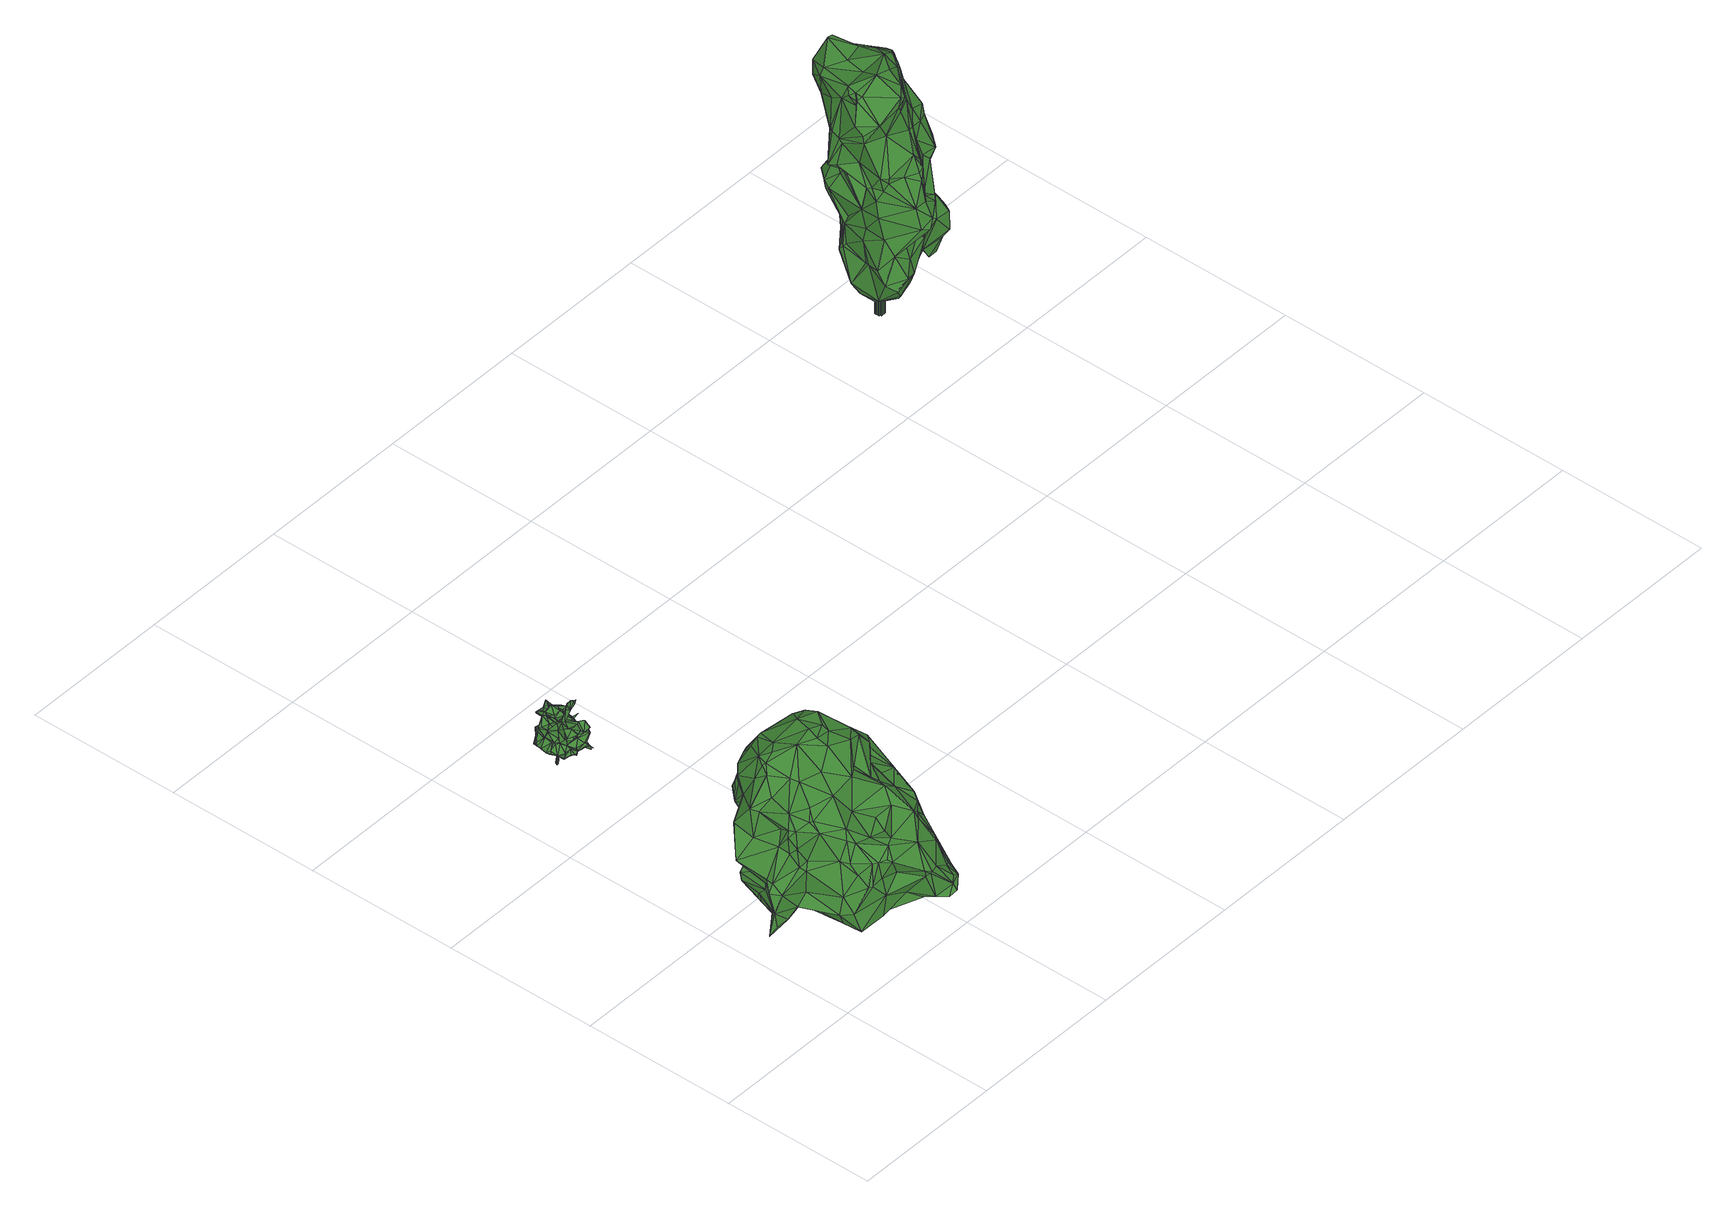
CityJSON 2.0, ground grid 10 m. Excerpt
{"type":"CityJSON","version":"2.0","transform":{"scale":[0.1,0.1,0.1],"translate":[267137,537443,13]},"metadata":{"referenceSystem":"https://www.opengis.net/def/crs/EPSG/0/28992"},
"CityObjects":{
"tree1":{"type":"SolitaryVegetationObject","attributes":{"gtid":387,"crown_width_m":11.43,"crown_median_z":18.08,"crown_r50_m":0.298,"crown_porosity":0.893,"trunk_H_m":4.49,"trunk_DBH_m":0.417,"trunk_radius_m":0.209,"trunk_base_height_m":13.59,"original_gtid":"388"},"geometry":[{"type":"Solid","lod":"3","boundaries":[[[[0,1,2]],[[3,4,5]],[[6,7,8]],[[9,10,11]],[[12,13,14]],[[15,16,17]],[[18,19,20]],[[21,22,23]],[[24,25,26]],[[27,28,29]],[[30,31,32]],[[33,34,35]],[[36,37,18]],[[38,39,40]],[[38,41,39]],[[42,43,44]],[[45,46,47]],[[48,46,45]],[[13,49,42]],[[50,46,51]],[[52,53,54]],[[5,55,56]],[[57,58,59]],[[60,61,4]],[[32,31,62]],[[63,35,64]],[[65,66,67]],[[68,69,70]],[[71,30,32]],[[72,73,74]],[[72,74,40]],[[75,76,43]],[[13,42,77]],[[37,66,65]],[[78,71,32]],[[31,79,80]],[[81,82,83]],[[84,85,86]],[[35,63,87]],[[88,54,89]],[[90,91,34]],[[91,92,34]],[[93,94,95]],[[91,96,92]],[[28,96,91]],[[97,98,99]],[[38,40,74]],[[100,77,3]],[[101,102,103]],[[98,57,104]],[[98,104,99]],[[19,105,106]],[[107,108,2]],[[109,110,101]],[[44,43,76]],[[111,112,51]],[[79,113,114]],[[115,112,111]],[[40,39,62]],[[107,1,116]],[[117,118,119]],[[8,120,6]],[[121,73,122]],[[123,124,125]],[[11,10,27]],[[46,111,51]],[[60,4,42]],[[126,127,128]],[[129,130,2]],[[36,7,67]],[[131,75,49]],[[21,132,22]],[[133,83,134]],[[26,16,24]],[[99,135,136]],[[137,89,138]],[[139,140,141]],[[142,143,33]],[[29,143,142]],[[88,52,54]],[[20,19,144]],[[145,146,16]],[[147,148,94]],[[149,150,151]],[[152,151,150]],[[35,34,92]],[[64,35,92]],[[64,92,153]],[[154,23,68]],[[155,154,68]],[[63,64,117]],[[52,88,156]],[[87,63,109]],[[157,120,158]],[[71,78,95]],[[159,101,103]],[[43,42,49]],[[87,109,159]],[[105,160,161]],[[159,109,101]],[[83,146,145]],[[103,151,17]],[[1,0,162]],[[163,19,106]],[[119,118,164]],[[165,166,55]],[[167,157,158]],[[44,76,168]],[[74,107,38]],[[106,105,163]],[[23,169,21]],[[159,170,87]],[[139,171,172]],[[133,173,83]],[[174,151,102]],[[175,176,177]],[[178,176,175]],[[98,97,168]],[[86,179,180]],[[29,181,11]],[[182,183,184]],[[38,107,116]],[[107,74,185]],[[115,61,112]],[[112,44,127]],[[186,21,169]],[[82,187,83]],[[159,187,82]],[[159,103,187]],[[16,188,145]],[[189,190,100]],[[190,189,88]],[[191,170,81]],[[118,71,95]],[[192,193,184]],[[23,154,169]],[[134,83,194]],[[134,194,157]],[[174,195,148]],[[124,182,176]],[[169,154,186]],[[186,154,155]],[[164,95,94]],[[116,196,38]],[[197,148,147]],[[125,198,199]],[[59,30,200]],[[201,7,36]],[[45,202,203]],[[204,25,152]],[[205,178,53]],[[206,15,17]],[[187,16,146]],[[187,146,83]],[[15,24,16]],[[206,24,15]],[[16,207,188]],[[206,17,151]],[[16,187,17]],[[187,103,17]],[[207,6,208]],[[0,209,162]],[[210,177,179]],[[152,25,24]],[[188,207,208]],[[204,69,67]],[[33,191,173]],[[81,173,191]],[[204,70,69]],[[89,211,212]],[[124,178,205]],[[26,207,16]],[[213,150,149]],[[143,28,91]],[[46,214,111]],[[188,208,145]],[[52,205,53]],[[58,79,31]],[[95,215,93]],[[216,209,0]],[[217,110,63]],[[44,168,97]],[[196,218,93]],[[196,93,219]],[[220,27,10]],[[145,194,83]],[[208,194,145]],[[221,165,203]],[[29,28,143]],[[203,165,214]],[[190,14,100]],[[3,189,100]],[[123,125,199]],[[164,222,119]],[[94,222,164]],[[221,223,11]],[[213,209,70]],[[166,165,221]],[[79,114,224]],[[224,72,79]],[[62,31,80]],[[126,47,50]],[[46,50,47]],[[190,88,89]],[[89,137,190]],[[225,158,120]],[[182,193,177]],[[184,193,182]],[[2,108,172]],[[78,215,95]],[[221,11,226]],[[227,226,228]],[[44,112,60]],[[44,60,42]],[[108,131,229]],[[121,131,108]],[[230,56,166]],[[231,96,27]],[[148,195,232]],[[137,14,190]],[[168,57,98]],[[184,183,142]],[[215,233,219]],[[39,32,62]],[[152,206,151]],[[121,185,73]],[[73,185,74]],[[83,173,81]],[[6,204,7]],[[166,221,198]],[[166,198,230]],[[221,202,223]],[[230,198,234]],[[235,14,137]],[[218,196,116]],[[131,122,75]],[[12,140,229]],[[220,236,99]],[[172,229,139]],[[140,139,229]],[[43,49,75]],[[48,214,46]],[[19,212,144]],[[161,237,163]],[[105,161,163]],[[179,238,210]],[[86,238,179]],[[211,54,239]],[[211,239,144]],[[237,161,140]],[[141,140,161]],[[13,12,49]],[[48,203,214]],[[210,238,239]],[[71,118,240]],[[70,216,68]],[[93,218,94]],[[149,148,197]],[[189,156,88]],[[2,241,216]],[[0,2,216]],[[218,116,147]],[[147,94,218]],[[119,222,217]],[[65,68,23]],[[111,214,115]],[[12,131,49]],[[100,13,77]],[[203,202,221]],[[78,32,39]],[[51,127,50]],[[112,127,51]],[[201,8,7]],[[149,197,209]],[[149,209,213]],[[143,91,90]],[[84,86,180]],[[84,8,201]],[[167,180,179]],[[167,179,177]],[[210,175,177]],[[26,25,204]],[[166,56,55]],[[12,229,131]],[[118,95,164]],[[196,219,233]],[[196,233,38]],[[41,233,39]],[[38,233,41]],[[59,58,31]],[[11,27,29]],[[113,57,114]],[[72,224,73]],[[73,224,122]],[[108,185,121]],[[107,185,108]],[[113,58,57]],[[117,119,217]],[[242,200,153]],[[114,57,76]],[[76,57,168]],[[138,89,212]],[[138,212,163]],[[163,212,19]],[[144,212,211]],[[240,118,117]],[[114,76,243]],[[114,243,224]],[[174,110,232]],[[143,34,33]],[[143,90,34]],[[124,176,178]],[[82,81,170]],[[117,217,63]],[[155,172,171]],[[155,171,186]],[[142,183,29]],[[181,29,183]],[[183,244,181]],[[134,157,192]],[[134,192,184]],[[133,184,142]],[[153,200,30]],[[128,97,99]],[[221,226,123]],[[133,134,184]],[[235,12,14]],[[175,239,54]],[[210,239,175]],[[45,47,202]],[[175,53,178]],[[175,54,53]],[[234,156,189]],[[71,240,245]],[[121,122,131]],[[104,135,99]],[[57,135,104]],[[241,130,68]],[[216,241,68]],[[161,132,141]],[[216,70,209]],[[151,148,149]],[[174,148,151]],[[59,31,30]],[[82,170,159]],[[103,102,151]],[[191,87,170]],[[207,26,204]],[[207,204,6]],[[122,224,243]],[[183,227,244]],[[67,7,204]],[[116,162,147]],[[1,162,116]],[[62,80,40]],[[108,229,172]],[[100,14,13]],[[230,234,189]],[[189,56,230]],[[3,56,189]],[[4,3,77]],[[77,42,4]],[[201,246,84]],[[85,84,246]],[[97,127,44]],[[183,182,227]],[[213,70,150]],[[109,63,110]],[[75,122,243]],[[120,157,247]],[[152,24,206]],[[18,160,19]],[[71,245,30]],[[79,58,113]],[[50,127,126]],[[215,39,233]],[[133,142,173]],[[33,173,142]],[[222,110,217]],[[225,8,84]],[[180,158,84]],[[128,127,97]],[[228,226,181]],[[228,181,244]],[[92,248,153]],[[153,248,242]],[[248,249,242]],[[132,186,141]],[[94,232,222]],[[144,85,20]],[[220,250,27]],[[240,117,245]],[[64,245,117]],[[234,198,125]],[[22,18,37]],[[65,69,68]],[[177,176,182]],[[2,130,241]],[[244,227,228]],[[107,2,1]],[[75,243,76]],[[155,68,130]],[[129,155,130]],[[37,65,23]],[[23,22,37]],[[141,186,171]],[[141,171,139]],[[52,156,205]],[[234,125,156]],[[125,205,156]],[[35,191,33]],[[35,87,191]],[[237,137,138]],[[237,138,163]],[[94,148,232]],[[140,12,235]],[[140,235,237]],[[5,56,3]],[[232,195,174]],[[89,54,211]],[[5,61,115]],[[248,92,96]],[[27,96,28]],[[64,153,245]],[[30,245,153]],[[248,96,249]],[[242,96,231]],[[249,96,242]],[[167,251,157]],[[201,36,246]],[[172,129,2]],[[177,251,167]],[[172,155,129]],[[70,152,150]],[[70,204,152]],[[227,123,226]],[[11,223,9]],[[126,9,223]],[[36,66,37]],[[79,72,80]],[[67,66,36]],[[40,80,72]],[[5,4,61]],[[36,18,246]],[[125,124,205]],[[128,236,126]],[[85,246,20]],[[11,181,226]],[[165,55,214]],[[55,5,214]],[[115,214,5]],[[235,137,237]],[[239,238,144]],[[85,144,238]],[[85,238,86]],[[225,120,8]],[[21,186,132]],[[232,110,222]],[[67,69,65]],[[102,101,110]],[[102,110,174]],[[93,215,219]],[[128,99,236]],[[227,124,123]],[[9,126,236]],[[220,10,236]],[[9,236,10]],[[182,124,227]],[[251,192,157]],[[19,160,105]],[[20,246,18]],[[57,59,135]],[[99,136,220]],[[220,136,242]],[[59,136,135]],[[200,136,59]],[[242,136,200]],[[194,208,247]],[[194,247,157]],[[242,250,220]],[[231,27,250]],[[231,250,242]],[[120,247,6]],[[6,247,208]],[[123,199,198]],[[123,198,221]],[[147,162,209]],[[147,209,197]],[[78,39,215]],[[47,126,202]],[[84,158,225]],[[45,203,48]],[[167,158,180]],[[223,202,126]],[[112,61,60]],[[251,193,192]],[[251,177,193]],[[22,132,160]],[[22,160,18]],[[161,160,132]],[[252,253,254]],[[252,254,255]],[[254,253,256]],[[254,256,255]],[[255,256,257]],[[255,257,258]],[[256,253,259]],[[256,259,257]],[[257,259,260]],[[257,260,258]],[[259,253,261]],[[259,261,260]],[[260,261,262]],[[260,262,258]],[[261,253,263]],[[261,263,262]],[[262,263,264]],[[262,264,258]],[[263,253,265]],[[263,265,264]],[[265,253,266]],[[265,266,264]],[[264,266,267]],[[264,267,258]],[[266,253,268]],[[266,268,267]],[[268,253,269]],[[268,269,267]],[[267,269,270]],[[267,270,258]],[[269,253,271]],[[269,271,270]],[[271,253,272]],[[271,272,270]],[[270,272,273]],[[270,273,258]],[[272,253,274]],[[272,274,273]],[[273,274,275]],[[273,275,258]],[[274,253,276]],[[274,276,275]],[[275,276,277]],[[275,277,258]],[[276,253,278]],[[276,278,277]],[[277,278,279]],[[277,279,258]],[[278,253,280]],[[278,280,279]],[[279,280,281]],[[279,281,258]],[[280,253,282]],[[280,282,281]],[[282,253,283]],[[282,283,281]],[[281,283,284]],[[281,284,258]],[[284,283,285]],[[284,285,258]],[[283,253,252]],[[283,252,285]],[[285,252,255]],[[285,255,258]]]]}]},
"tree2":{"type":"SolitaryVegetationObject","attributes":{"gtid":597,"crown_width_m":3.21,"crown_median_z":15.98,"crown_r50_m":0.182,"crown_porosity":0.933,"trunk_H_m":2.33,"trunk_DBH_m":0.0651,"trunk_radius_m":0.0326,"trunk_base_height_m":13.65,"original_gtid":"599"},"geometry":[{"type":"MultiSurface","lod":"3","boundaries":[[[286,287,288]],[[289,290,291]],[[292,293,294]],[[295,296,297]],[[298,292,299]],[[300,301,302]],[[303,304,305]],[[306,307,308]],[[309,310,311]],[[312,289,291]],[[313,314,315]],[[315,316,313]],[[317,318,319]],[[320,321,322]],[[323,324,325]],[[326,327,328]],[[291,329,330]],[[320,331,321]],[[332,313,333]],[[334,335,302]],[[336,337,338]],[[339,340,341]],[[342,290,343]],[[344,345,327]],[[346,327,345]],[[347,348,349]],[[350,351,352]],[[353,354,355]],[[356,357,358]],[[359,334,360]],[[361,344,362]],[[303,363,304]],[[364,365,366]],[[353,314,367]],[[290,368,291]],[[329,291,368]],[[369,299,370]],[[371,328,327]],[[372,315,314]],[[361,373,374]],[[375,376,377]],[[378,379,380]],[[316,333,313]],[[378,380,381]],[[381,307,378]],[[382,383,357]],[[382,384,383]],[[385,386,356]],[[384,387,383]],[[340,387,384]],[[353,363,303]],[[388,362,389]],[[352,390,391]],[[361,392,393]],[[287,361,393]],[[394,395,396]],[[395,397,396]],[[339,387,340]],[[398,350,399]],[[400,286,401]],[[289,312,402]],[[349,403,404]],[[288,287,393]],[[292,298,309]],[[351,390,352]],[[356,386,357]],[[381,380,405]],[[381,405,406]],[[350,391,399]],[[352,391,350]],[[323,325,407]],[[408,409,410]],[[411,306,412]],[[327,374,371]],[[346,413,393]],[[290,414,415]],[[409,310,416]],[[409,311,310]],[[361,287,286]],[[298,417,309]],[[299,417,298]],[[338,418,336]],[[348,419,420]],[[348,420,318]],[[348,318,317]],[[394,421,337]],[[394,397,422]],[[423,397,394]],[[424,404,403]],[[424,403,351]],[[339,404,387]],[[425,426,295]],[[427,366,428]],[[289,342,290]],[[334,295,360]],[[429,430,424]],[[425,302,431]],[[391,390,432]],[[419,319,420]],[[353,367,354]],[[415,414,433]],[[327,376,434]],[[435,294,293]],[[307,436,378]],[[330,312,291]],[[437,373,438]],[[331,340,321]],[[439,440,441]],[[439,441,339]],[[442,346,392]],[[393,392,346]],[[443,444,373]],[[443,373,437]],[[309,445,310]],[[359,335,334]],[[421,418,338]],[[446,349,432]],[[447,448,431]],[[350,449,351]],[[393,413,288]],[[353,332,450]],[[451,332,353]],[[440,348,317]],[[440,317,347]],[[308,427,452]],[[321,312,330]],[[410,324,453]],[[383,387,404]],[[454,428,365]],[[366,365,428]],[[431,448,425]],[[386,433,357]],[[357,383,358]],[[389,362,344]],[[450,365,364]],[[375,455,456]],[[341,340,331]],[[353,450,363]],[[319,318,457]],[[457,420,319]],[[457,318,420]],[[437,316,443]],[[423,458,329]],[[431,302,459]],[[409,460,311]],[[309,311,460]],[[302,425,295]],[[334,302,295]],[[315,313,333]],[[410,323,324]],[[342,343,433]],[[456,434,375]],[[323,434,456]],[[366,427,461]],[[320,322,301]],[[431,459,458]],[[462,388,305]],[[422,425,463]],[[370,464,445]],[[369,370,445]],[[465,445,464]],[[379,426,425]],[[336,418,354]],[[321,340,312]],[[328,456,455]],[[354,409,466]],[[363,364,467]],[[305,304,463]],[[455,375,328]],[[385,421,386]],[[358,383,404]],[[430,404,424]],[[443,315,444]],[[375,434,376]],[[351,468,424]],[[462,469,466]],[[409,354,367]],[[425,422,380]],[[294,470,292]],[[321,459,322]],[[453,351,410]],[[401,362,465]],[[301,322,459]],[[444,374,373]],[[453,407,468]],[[361,374,392]],[[367,314,389]],[[458,321,330]],[[329,458,330]],[[295,436,296]],[[425,380,379]],[[296,411,471]],[[412,471,411]],[[292,460,432]],[[433,343,415]],[[296,471,297]],[[438,412,452]],[[349,441,347]],[[398,460,409]],[[320,341,331]],[[323,410,434]],[[294,370,470]],[[435,472,464]],[[286,361,401]],[[458,423,447]],[[458,447,431]],[[288,286,473]],[[459,302,301]],[[463,474,422]],[[300,464,301]],[[464,370,435]],[[364,366,467]],[[456,475,324]],[[471,412,438]],[[450,332,333]],[[286,388,361]],[[471,388,286]],[[458,459,321]],[[379,378,426]],[[305,463,462]],[[451,430,476]],[[468,407,325]],[[327,389,344]],[[410,389,371]],[[410,351,408]],[[368,423,329]],[[442,327,346]],[[357,433,382]],[[382,433,414]],[[421,353,418]],[[353,355,418]],[[371,389,327]],[[477,300,335]],[[477,335,465]],[[381,478,427]],[[395,478,406]],[[461,427,478]],[[461,478,395]],[[394,467,395]],[[406,397,395]],[[460,398,432]],[[422,405,380]],[[388,466,416]],[[450,364,363]],[[464,477,465]],[[453,323,407]],[[435,370,294]],[[319,347,317]],[[419,347,319]],[[384,402,340]],[[436,307,306]],[[436,306,411]],[[427,428,479]],[[376,326,377]],[[327,326,376]],[[394,337,423]],[[375,377,326]],[[375,326,328]],[[454,333,316]],[[339,341,439]],[[445,416,310]],[[436,411,296]],[[423,337,447]],[[292,470,299]],[[378,436,426]],[[295,426,436]],[[400,359,286]],[[353,303,314]],[[453,324,323]],[[467,366,461]],[[467,461,395]],[[410,367,389]],[[410,409,367]],[[358,430,385]],[[358,404,430]],[[381,427,480]],[[347,419,348]],[[336,354,469]],[[389,314,303]],[[414,290,343]],[[349,348,293]],[[432,349,293]],[[292,432,293]],[[320,472,341]],[[438,373,388]],[[481,429,476]],[[391,432,398]],[[363,467,394]],[[464,472,301]],[[299,470,370]],[[453,468,351]],[[394,421,451]],[[440,293,348]],[[386,482,433]],[[456,324,323]],[[479,428,454]],[[473,297,286]],[[286,297,471]],[[394,396,421]],[[406,405,397]],[[422,397,405]],[[368,397,423]],[[414,343,382]],[[386,421,482]],[[369,470,299]],[[417,299,470]],[[424,468,476]],[[424,476,429]],[[368,342,483]],[[482,483,342]],[[433,482,342]],[[342,368,290]],[[353,421,451]],[[361,388,373]],[[301,484,320]],[[472,320,484]],[[472,484,301]],[[438,388,471]],[[363,463,304]],[[358,385,356]],[[336,469,462]],[[361,288,344]],[[344,288,413]],[[290,415,343]],[[447,337,336]],[[362,388,416]],[[404,339,441]],[[347,441,440]],[[404,441,349]],[[359,360,473]],[[473,360,297]],[[295,297,360]],[[463,363,394]],[[382,402,384]],[[472,435,439]],[[293,440,439]],[[293,439,435]],[[463,394,474]],[[472,439,341]],[[332,476,485]],[[468,485,476]],[[468,325,485]],[[325,324,485]],[[340,402,312]],[[401,361,362]],[[445,470,369]],[[464,300,477]],[[309,470,445]],[[417,470,309]],[[427,308,480]],[[307,480,308]],[[359,473,286]],[[327,434,371]],[[410,371,434]],[[456,372,475]],[[328,372,456]],[[365,450,333]],[[476,332,451]],[[399,391,398]],[[305,388,303]],[[303,388,389]],[[316,315,443]],[[483,396,486]],[[397,486,396]],[[351,449,390]],[[402,382,342]],[[402,342,289]],[[382,343,342]],[[324,314,313]],[[447,336,448]],[[482,396,483]],[[421,396,482]],[[308,452,306]],[[354,418,355]],[[425,448,463]],[[381,480,307]],[[288,361,286]],[[406,478,381]],[[465,335,400]],[[337,421,338]],[[448,336,462]],[[448,462,463]],[[371,374,444]],[[422,474,394]],[[476,430,429]],[[444,372,371]],[[328,371,372]],[[309,460,292]],[[403,349,449]],[[446,449,349]],[[403,449,351]],[[479,438,452]],[[452,427,479]],[[306,452,412]],[[324,475,314]],[[372,314,475]],[[354,466,469]],[[416,466,409]],[[462,466,388]],[[392,374,442]],[[327,442,374]],[[485,324,332]],[[313,332,324]],[[421,385,430]],[[421,430,451]],[[368,483,486]],[[368,486,397]],[[479,454,316]],[[316,437,438]],[[316,438,479]],[[445,465,416]],[[362,416,465]],[[400,401,465]],[[398,449,350]],[[409,449,398]],[[408,449,409]],[[351,449,408]],[[446,432,449]],[[432,390,449]],[[365,333,454]],[[302,335,300]],[[400,335,359]],[[315,372,444]],[[346,345,413]],[[413,345,344]],[[487,488,489]],[[487,489,490]],[[489,488,491]],[[489,491,490]],[[491,488,492]],[[491,492,490]],[[492,488,493]],[[492,493,490]],[[490,493,494]],[[493,488,494]],[[488,487,494]],[[494,487,490]]]}]},
"tree3":{"type":"SolitaryVegetationObject","attributes":{"gtid":148,"crown_width_m":7.87,"crown_median_z":24.07,"crown_r50_m":0.317,"crown_porosity":0.889,"trunk_H_m":10.79,"trunk_DBH_m":0.511,"trunk_radius_m":0.256,"trunk_base_height_m":13.28,"original_gtid":"148"},"geometry":[{"type":"Solid","lod":"3","boundaries":[[[[495,496,497]],[[498,499,500]],[[501,502,503]],[[504,505,506]],[[507,508,509]],[[510,511,512]],[[513,514,515]],[[516,517,518]],[[519,520,521]],[[522,523,524]],[[525,524,526]],[[502,527,503]],[[511,528,495]],[[529,530,531]],[[529,532,530]],[[533,534,535]],[[521,520,536]],[[518,537,516]],[[538,539,540]],[[512,541,517]],[[508,542,543]],[[544,524,523]],[[545,546,547]],[[548,549,550]],[[551,552,553]],[[553,554,551]],[[555,543,556]],[[532,555,556]],[[553,557,554]],[[558,554,557]],[[559,537,560]],[[561,497,496]],[[504,562,563]],[[544,564,565]],[[566,567,562]],[[568,504,563]],[[509,569,507]],[[562,570,571]],[[518,541,560]],[[506,533,504]],[[517,516,572]],[[573,574,575]],[[562,567,570]],[[576,577,578]],[[534,579,580]],[[506,579,534]],[[572,581,574]],[[516,537,582]],[[541,518,517]],[[531,583,584]],[[562,504,566]],[[585,501,586]],[[501,585,587]],[[578,588,589]],[[590,591,592]],[[593,564,544]],[[530,594,531]],[[535,534,595]],[[595,534,580]],[[566,504,533]],[[505,588,596]],[[529,531,584]],[[593,597,598]],[[555,532,529]],[[599,568,571]],[[563,571,568]],[[563,562,571]],[[508,600,601]],[[602,519,521]],[[603,500,604]],[[605,598,606]],[[506,534,533]],[[577,607,608]],[[507,569,576]],[[609,589,610]],[[611,598,605]],[[547,546,612]],[[613,526,524]],[[614,606,615]],[[586,616,617]],[[520,618,619]],[[520,519,618]],[[613,620,621]],[[572,622,517]],[[623,559,560]],[[624,543,625]],[[595,626,535]],[[533,535,566]],[[627,610,589]],[[628,629,630]],[[559,582,537]],[[560,537,518]],[[631,503,527]],[[632,633,603]],[[589,634,627]],[[568,627,634]],[[523,635,544]],[[558,557,636]],[[636,637,558]],[[502,501,638]],[[639,640,641]],[[572,516,575]],[[642,643,590]],[[642,590,644]],[[571,570,645]],[[646,630,647]],[[648,649,646]],[[594,650,531]],[[593,528,597]],[[557,602,636]],[[637,636,602]],[[548,651,652]],[[638,653,654]],[[655,656,611]],[[552,657,553]],[[510,528,511]],[[597,528,510]],[[515,575,582]],[[651,548,550]],[[651,550,637]],[[658,659,627]],[[502,554,527]],[[651,660,652]],[[602,651,637]],[[535,633,566]],[[536,520,619]],[[612,661,547]],[[599,662,663]],[[664,665,564]],[[666,658,627]],[[602,660,651]],[[667,552,668]],[[632,538,570]],[[642,669,670]],[[642,670,545]],[[595,498,626]],[[623,522,525]],[[507,600,508]],[[671,655,605]],[[672,607,673]],[[521,536,674]],[[674,660,521]],[[527,621,631]],[[675,621,527]],[[585,586,676]],[[521,660,602]],[[515,549,513]],[[677,549,515]],[[678,569,509]],[[495,497,511]],[[679,641,680]],[[508,601,542]],[[614,536,671]],[[681,682,683]],[[681,683,604]],[[664,611,656]],[[660,684,652]],[[674,684,660]],[[536,614,684]],[[536,684,674]],[[646,647,685]],[[578,596,588]],[[608,607,596]],[[597,686,598]],[[611,593,598]],[[687,658,666]],[[687,688,658]],[[574,581,575]],[[666,599,687]],[[689,690,691]],[[644,498,692]],[[644,499,498]],[[618,656,655]],[[682,693,683]],[[565,630,694]],[[629,694,630]],[[695,696,514]],[[697,661,668]],[[697,668,653]],[[697,653,661]],[[608,578,577]],[[589,609,578]],[[608,596,578]],[[545,665,546]],[[646,665,545]],[[626,500,535]],[[603,535,500]],[[698,699,640]],[[700,577,569]],[[700,569,673]],[[607,577,700]],[[607,700,673]],[[601,600,701]],[[688,701,600]],[[576,578,609]],[[579,506,702]],[[577,576,569]],[[663,687,599]],[[703,704,543]],[[677,515,705]],[[542,703,543]],[[691,702,505]],[[691,505,596]],[[627,568,666]],[[568,599,666]],[[705,706,526]],[[671,536,619]],[[571,662,599]],[[550,707,558]],[[705,707,550]],[[554,558,707]],[[687,703,688]],[[688,703,542]],[[571,645,662]],[[663,703,687]],[[671,619,655]],[[655,619,618]],[[637,550,558]],[[680,699,708]],[[631,679,503]],[[603,617,538]],[[648,673,649]],[[662,645,663]],[[682,592,591]],[[681,592,682]],[[515,706,705]],[[583,709,710]],[[584,583,710]],[[561,512,497]],[[584,711,625]],[[508,712,509]],[[624,509,712]],[[572,686,622]],[[665,646,685]],[[597,510,686]],[[510,622,686]],[[512,623,541]],[[560,541,623]],[[603,538,632]],[[623,525,559]],[[705,526,713]],[[603,604,676]],[[499,681,500]],[[604,500,681]],[[528,544,495]],[[593,544,528]],[[512,522,623]],[[535,603,633]],[[661,612,668]],[[609,659,576]],[[547,643,642]],[[567,632,570]],[[600,659,688]],[[714,689,607]],[[505,702,506]],[[704,663,645]],[[565,715,544]],[[625,711,509]],[[580,579,702]],[[691,580,702]],[[691,595,580]],[[716,620,650]],[[543,712,508]],[[625,529,584]],[[673,670,672]],[[556,717,704]],[[704,718,556]],[[587,683,693]],[[605,606,614]],[[605,614,671]],[[611,605,655]],[[688,542,701]],[[719,664,720]],[[721,720,664]],[[678,673,569]],[[582,575,516]],[[685,564,665]],[[631,621,639]],[[595,691,498]],[[524,544,715]],[[718,540,722]],[[566,633,567]],[[524,525,522]],[[692,498,691]],[[625,509,624]],[[718,570,540]],[[667,723,552]],[[648,646,545]],[[704,645,718]],[[547,661,643]],[[559,706,582]],[[644,592,499]],[[652,513,548]],[[695,513,615]],[[548,513,549]],[[686,696,606]],[[686,606,598]],[[677,550,549]],[[649,673,628]],[[649,628,646]],[[685,565,564]],[[691,690,692]],[[677,705,550]],[[510,512,622]],[[542,601,701]],[[631,641,679]],[[639,641,631]],[[594,724,722]],[[556,722,724]],[[567,633,632]],[[638,551,502]],[[554,502,551]],[[621,620,716]],[[576,659,507]],[[725,705,713]],[[725,713,675]],[[600,507,659]],[[627,659,610]],[[658,688,659]],[[610,659,609]],[[653,591,590]],[[653,693,682]],[[515,582,706]],[[587,693,501]],[[555,529,625]],[[625,543,555]],[[624,712,543]],[[498,500,626]],[[583,650,709]],[[583,531,650]],[[572,573,686]],[[574,573,572]],[[559,525,706]],[[686,573,696]],[[526,706,525]],[[638,654,551]],[[703,663,704]],[[668,654,653]],[[543,704,717]],[[714,607,672]],[[669,714,672]],[[669,644,714]],[[680,616,586]],[[665,719,546]],[[664,719,665]],[[726,656,618]],[[629,628,509]],[[509,711,629]],[[727,539,699]],[[727,594,722]],[[648,670,673]],[[545,670,648]],[[672,670,669]],[[503,679,501]],[[680,501,679]],[[638,501,693]],[[511,497,512]],[[698,727,699]],[[646,628,630]],[[669,642,644]],[[547,642,545]],[[589,588,634]],[[603,676,617]],[[514,575,515]],[[572,575,581]],[[551,654,552]],[[552,654,668]],[[692,690,714]],[[722,556,718]],[[696,615,606]],[[716,639,621]],[[716,650,594]],[[617,616,708]],[[680,708,616]],[[552,723,657]],[[517,622,512]],[[638,693,653]],[[584,694,711]],[[629,711,694]],[[557,657,602]],[[630,685,647]],[[684,614,615]],[[652,615,513]],[[519,602,657]],[[657,723,519]],[[553,657,557]],[[684,615,652]],[[667,668,728]],[[604,585,676]],[[530,724,594]],[[689,691,596]],[[607,689,596]],[[714,690,689]],[[692,714,644]],[[708,699,539]],[[556,724,532]],[[530,532,724]],[[695,514,513]],[[668,612,729]],[[653,643,661]],[[611,730,593]],[[664,730,611]],[[696,695,615]],[[650,620,709]],[[710,709,524]],[[621,675,613]],[[709,620,524]],[[613,524,620]],[[696,731,514]],[[630,565,685]],[[522,512,561]],[[732,698,640]],[[708,539,617]],[[722,540,727]],[[586,617,676]],[[587,585,604]],[[586,501,680]],[[523,496,635]],[[495,635,496]],[[544,635,495]],[[594,698,732]],[[716,732,639]],[[594,732,716]],[[653,733,591]],[[682,591,733]],[[682,733,653]],[[732,640,639]],[[707,705,725]],[[710,694,584]],[[540,570,538]],[[556,543,717]],[[604,683,587]],[[718,645,570]],[[568,734,504]],[[634,734,568]],[[698,594,727]],[[522,561,523]],[[496,523,561]],[[719,720,729]],[[505,734,588]],[[588,734,634]],[[504,734,505]],[[641,699,680]],[[640,699,641]],[[710,565,694]],[[573,731,696]],[[612,719,729]],[[546,719,612]],[[673,678,628]],[[509,628,678]],[[668,720,726]],[[729,720,668]],[[726,721,656]],[[723,728,519]],[[667,728,723]],[[519,728,618]],[[538,617,539]],[[726,618,728]],[[726,728,668]],[[656,721,664]],[[564,730,664]],[[564,593,730]],[[653,590,643]],[[527,735,675]],[[554,735,527]],[[540,539,727]],[[575,731,573]],[[575,514,731]],[[710,715,565]],[[524,715,710]],[[736,675,735]],[[736,735,725]],[[736,725,675]],[[725,735,707]],[[707,735,554]],[[590,592,644]],[[613,713,526]],[[675,713,613]],[[681,499,592]],[[726,720,721]],[[737,738,739]],[[737,739,740]],[[740,739,741]],[[740,741,742]],[[739,738,743]],[[739,743,741]],[[743,738,744]],[[743,744,741]],[[741,744,745]],[[741,745,742]],[[744,738,746]],[[744,746,745]],[[745,746,747]],[[745,747,742]],[[746,738,748]],[[746,748,747]],[[747,748,749]],[[747,749,742]],[[748,738,750]],[[748,750,749]],[[749,750,751]],[[749,751,742]],[[750,738,752]],[[750,752,751]],[[751,752,753]],[[751,753,742]],[[752,738,754]],[[752,754,753]],[[754,738,755]],[[754,755,753]],[[753,755,756]],[[753,756,742]],[[755,738,757]],[[755,757,756]],[[756,757,758]],[[756,758,742]],[[757,738,759]],[[757,759,758]],[[758,759,760]],[[758,760,742]],[[759,738,761]],[[759,761,760]],[[760,761,762]],[[760,762,742]],[[761,738,763]],[[761,763,762]],[[762,763,764]],[[762,764,742]],[[763,738,765]],[[763,765,764]],[[764,765,766]],[[764,766,742]],[[765,738,767]],[[765,767,766]],[[766,767,768]],[[766,768,742]],[[767,738,769]],[[767,769,768]],[[768,769,770]],[[768,770,742]],[[769,738,771]],[[769,771,770]],[[770,771,772]],[[770,772,742]],[[771,738,773]],[[771,773,772]],[[772,773,774]],[[772,774,742]],[[773,738,775]],[[773,775,774]],[[774,775,776]],[[774,776,742]],[[775,738,737]],[[775,737,776]],[[776,737,740]],[[776,740,742]]]]}]}
},
"vertices":[
[64,112,48],[78,106,45],[63,99,31],[80,26,24],[87,20,19],[89,13,22],[24,91,84],[21,100,71],[22,87,67],[104,39,59],[110,44,60],[98,36,65],[60,61,15],[69,39,15],[54,49,15],[53,115,97],[44,102,103],[58,115,100],[20,75,41],[11,62,33],[11,66,45],[24,97,29],[24,80,32],[24,98,34],[44,117,89],[38,112,84],[38,112,87],[104,55,68],[95,58,76],[94,54,76],[123,98,60],[124,100,40],[122,110,41],[90,75,100],[99,77,96],[101,84,96],[10,89,57],[27,82,43],[94,109,24],[111,113,38],[97,105,22],[104,114,38],[89,38,10],[100,53,14],[106,45,14],[104,18,32],[108,13,26],[108,20,30],[103,12,29],[79,56,12],[112,22,26],[110,17,22],[54,31,41],[52,37,48],[44,41,35],[86,14,40],[84,16,38],[117,76,38],[123,82,37],[121,82,50],[94,26,15],[89,20,18],[116,105,38],[102,104,92],[114,99,81],[37,94,55],[24,89,61],[25,100,64],[44,103,45],[43,107,64],[44,119,61],[117,118,62],[97,93,23],[87,91,19],[90,100,21],[88,61,19],[110,63,20],[69,33,13],[112,116,58],[114,91,35],[112,97,35],[70,82,110],[71,89,112],[58,86,111],[25,71,67],[15,67,49],[27,65,64],[88,97,109],[45,34,26],[41,41,24],[89,75,84],[95,65,75],[109,78,84],[96,131,47],[94,127,66],[107,122,67],[105,74,74],[119,43,27],[115,54,28],[118,52,48],[65,30,14],[83,111,103],[70,118,94],[61,115,101],[110,58,44],[8,63,18],[12,61,23],[78,99,30],[69,87,21],[88,106,105],[83,112,90],[99,6,24],[105,21,16],[117,83,35],[106,78,31],[95,8,21],[90,114,43],[110,107,82],[111,120,68],[104,117,78],[26,86,83],[81,88,18],[91,80,18],[70,31,61],[58,44,63],[61,30,55],[108,30,45],[113,28,25],[111,38,38],[48,94,41],[46,103,43],[79,74,18],[25,85,26],[64,74,94],[49,77,95],[116,73,54],[122,72,59],[46,43,14],[34,62,26],[47,74,26],[41,69,21],[26,84,19],[77,63,88],[84,68,86],[16,61,43],[42,95,103],[48,96,106],[76,118,57],[70,127,70],[64,128,70],[49,123,71],[62,126,84],[48,119,76],[119,88,77],[31,99,30],[32,99,30],[56,30,41],[31,69,88],[28,67,79],[74,100,111],[18,69,26],[23,74,19],[73,114,51],[21,61,23],[105,123,70],[86,13,42],[82,15,44],[30,63,79],[114,55,25],[28,99,30],[81,88,109],[34,88,34],[55,88,28],[73,77,105],[76,126,86],[48,47,55],[54,47,66],[42,56,74],[51,42,54],[30,62,67],[26,65,76],[90,46,69],[56,49,72],[71,58,70],[60,62,86],[85,94,20],[26,87,21],[55,101,106],[40,96,102],[65,28,30],[48,31,13],[82,84,106],[45,66,85],[42,61,80],[46,81,97],[79,126,82],[98,128,39],[67,125,66],[68,26,53],[66,28,55],[123,81,58],[9,88,58],[106,27,44],[92,15,41],[36,106,78],[58,32,55],[52,120,90],[36,98,94],[38,91,99],[56,122,60],[36,60,56],[35,60,34],[28,60,28],[50,126,64],[99,9,27],[101,126,43],[53,110,48],[98,112,83],[93,131,49],[100,129,39],[113,49,62],[89,26,54],[92,122,78],[100,35,59],[97,86,22],[30,74,75],[76,34,61],[69,43,61],[80,42,59],[60,68,20],[74,28,41],[101,70,68],[81,125,82],[103,124,38],[63,29,43],[49,58,22],[113,42,49],[37,66,21],[31,61,54],[34,59,50],[113,105,66],[48,105,45],[123,72,60],[96,79,21],[82,50,63],[118,102,65],[16,72,49],[34,84,89],[112,80,77],[110,80,74],[106,58,58],[40,62,80],[75,74,6],[72,74,6],[75,75,6],[74,76,51],[74,75,6],[74,77,51],[72,76,51],[74,76,6],[73,77,51],[73,76,6],[73,78,51],[73,77,6],[72,78,51],[72,77,6],[72,76,6],[71,77,51],[71,76,6],[71,75,6],[70,76,51],[70,75,6],[70,74,6],[70,75,51],[71,74,6],[71,75,51],[71,73,6],[71,74,51],[72,72,6],[72,74,51],[73,72,6],[73,74,51],[73,73,6],[74,73,6],[74,74,51],[74,75,51],
[43,246,23],[43,241,23],[43,241,24],[54,266,36],[59,270,34],[53,268,37],[55,242,40],[53,249,39],[50,244,39],[40,255,25],[41,254,23],[41,250,23],[53,238,39],[48,240,42],[44,254,35],[44,254,36],[43,255,31],[56,252,22],[53,255,23],[50,252,24],[45,260,22],[43,263,22],[45,262,22],[52,239,36],[49,245,34],[53,246,36],[54,265,37],[60,252,22],[59,247,23],[58,248,19],[54,251,19],[59,253,46],[60,251,49],[63,250,48],[49,257,36],[49,262,39],[45,259,35],[66,242,27],[63,247,27],[66,247,28],[59,237,25],[53,240,23],[58,239,23],[51,268,36],[49,267,39],[51,261,38],[64,254,25],[61,254,20],[45,252,28],[45,250,29],[55,255,33],[56,258,32],[57,256,33],[54,255,36],[53,262,37],[52,256,36],[59,266,35],[61,268,36],[50,243,25],[50,239,23],[51,239,23],[60,252,42],[57,249,45],[56,251,38],[62,242,36],[61,247,34],[62,244,37],[61,254,26],[57,250,31],[61,252,29],[67,260,35],[63,263,36],[63,260,35],[41,249,26],[38,250,26],[47,244,23],[50,245,26],[55,257,25],[58,261,19],[61,261,19],[58,263,18],[59,246,26],[53,266,35],[44,240,38],[46,244,41],[55,243,22],[59,245,21],[53,247,20],[53,244,21],[60,237,24],[59,238,25],[58,233,26],[43,262,23],[43,261,24],[48,265,27],[48,266,23],[61,266,37],[61,260,36],[58,261,34],[66,259,34],[66,263,35],[57,260,33],[50,248,25],[52,247,24],[61,245,37],[61,242,39],[50,240,23],[46,240,24],[56,260,27],[55,266,27],[57,260,32],[54,266,28],[58,240,33],[61,238,36],[45,249,28],[47,248,28],[55,265,36],[58,253,33],[61,256,35],[49,267,27],[50,268,27],[67,245,28],[60,248,30],[55,244,31],[59,245,26],[44,257,23],[48,257,18],[47,240,24],[61,270,38],[61,270,37],[50,246,33],[51,238,38],[60,254,31],[61,249,47],[60,249,49],[62,260,30],[51,263,26],[54,263,35],[64,253,32],[46,258,27],[42,260,23],[51,263,21],[58,260,18],[66,255,31],[65,257,33],[46,259,32],[58,244,39],[62,266,36],[59,240,25],[51,250,40],[42,259,23],[53,251,17],[50,253,21],[53,252,38],[57,252,44],[56,252,38],[51,239,22],[55,248,17],[54,246,19],[46,243,34],[58,247,34],[50,258,34],[50,256,34],[60,246,34],[60,255,22],[63,260,27],[50,259,20],[66,244,28],[57,259,17],[61,237,21],[63,242,22],[61,250,49],[50,262,37],[43,260,35],[56,244,37],[53,262,22],[51,251,31],[50,256,27],[47,249,37],[45,246,31],[52,250,32],[56,262,25],[65,248,28],[53,250,32],[50,243,40],[46,252,24],[51,253,37],[41,249,24],[54,260,25],[60,245,24],[67,255,29],[47,249,31],[51,264,26],[55,257,19],[48,264,22],[71,255,30],[61,261,33],[58,264,34],[49,255,35],[64,249,27],[56,262,34],[53,254,6],[52,254,6],[53,255,6],[54,253,30],[53,255,7],[52,255,7],[52,254,7],[54,252,30],
[494,391,64],[495,389,66],[498,385,63],[424,370,150],[424,368,148],[425,353,155],[442,330,110],[443,327,96],[451,326,100],[446,362,186],[435,373,179],[434,367,178],[475,401,155],[485,389,145],[481,390,137],[489,388,50],[493,390,57],[500,381,58],[459,351,41],[473,353,49],[472,351,49],[497,355,49],[501,367,47],[501,360,52],[427,364,47],[431,366,43],[430,360,40],[494,365,71],[489,377,66],[479,365,86],[491,358,73],[475,352,71],[448,325,94],[489,392,61],[486,364,129],[482,353,125],[483,355,124],[483,361,138],[434,362,178],[431,363,176],[431,347,167],[440,356,30],[496,354,57],[457,348,147],[453,337,135],[461,349,146],[502,364,55],[486,387,162],[486,381,151],[474,384,78],[438,395,106],[438,394,103],[432,388,105],[453,344,42],[454,345,44],[446,335,58],[430,343,88],[430,358,79],[426,344,68],[432,337,78],[485,364,134],[482,360,143],[424,337,62],[435,330,64],[493,350,64],[500,359,59],[497,385,63],[456,353,177],[457,362,183],[462,394,86],[473,385,100],[449,347,176],[453,348,173],[464,372,184],[471,402,154],[459,352,166],[470,368,173],[498,367,33],[485,363,35],[490,362,26],[492,354,44],[463,407,164],[454,410,158],[448,410,169],[431,364,176],[430,363,174],[496,362,26],[491,348,53],[479,358,116],[486,370,115],[433,342,127],[441,338,129],[431,344,122],[440,395,177],[456,406,182],[433,375,119],[434,375,119],[423,371,131],[472,394,64],[477,346,123],[422,357,167],[436,394,174],[475,394,49],[471,393,50],[473,374,178],[478,398,156],[482,392,157],[428,345,44],[439,349,154],[428,344,133],[455,382,48],[470,378,43],[445,401,152],[446,408,161],[460,409,178],[461,407,180],[450,390,58],[431,386,101],[475,352,93],[453,362,34],[455,361,35],[449,334,129],[448,337,141],[432,377,61],[438,376,43],[475,354,95],[464,339,96],[488,373,47],[498,362,64],[483,386,140],[484,370,130],[424,353,161],[466,392,177],[467,397,124],[473,394,119],[463,396,104],[460,332,103],[450,348,165],[447,347,170],[453,389,177],[487,380,66],[429,332,57],[433,336,53],[428,345,104],[462,334,105],[454,335,111],[453,333,111],[436,383,124],[435,379,113],[421,376,130],[474,369,168],[460,398,103],[462,397,103],[450,390,119],[462,394,123],[477,350,117],[445,344,37],[446,346,34],[431,360,100],[430,356,89],[443,383,52],[446,388,62],[429,353,65],[482,387,168],[468,403,172],[435,349,37],[430,383,103],[474,371,172],[477,374,169],[451,394,78],[458,398,98],[471,384,177],[433,373,67],[432,373,82],[438,386,133],[446,389,119],[441,376,42],[451,391,141],[458,402,137],[436,355,33],[463,339,96],[432,341,132],[459,347,57],[467,390,146],[450,330,110],[449,332,124],[430,361,134],[427,353,122],[428,350,123],[443,353,30],[462,398,99],[478,380,41],[484,384,167],[484,388,166],[435,385,164],[427,379,152],[433,376,170],[425,376,151],[428,347,115],[475,385,111],[459,356,42],[470,377,43],[436,374,84],[467,347,123],[455,337,130],[458,402,151],[484,389,161],[432,370,176],[486,384,164],[476,370,161],[463,342,69],[480,348,68],[444,336,69],[452,334,131],[474,356,97],[470,366,104],[475,382,118],[485,388,143],[463,346,75],[430,382,147],[472,377,89],[473,347,115],[475,371,155],[470,357,149],[442,387,90],[441,382,82],[445,383,77],[471,352,142],[432,358,62],[481,358,137],[459,344,73],[434,377,65],[463,348,136],[432,374,65],[439,383,87],[459,386,68],[483,362,40],[472,346,118],[440,358,112],[451,376,177],[443,342,90],[460,353,94],[460,370,3],[458,369,3],[460,371,3],[459,368,111],[458,369,111],[456,367,111],[459,371,3],[459,372,3],[458,370,111],[458,372,3],[457,370,111],[457,372,3],[456,370,111],[456,372,3],[455,370,111],[456,371,3],[454,369,111],[455,371,3],[455,370,3],[454,368,111],[455,369,3],[454,367,111],[455,368,3],[454,366,111],[456,368,3],[455,366,111],[456,367,3],[455,365,111],[457,367,3],[456,365,111],[458,367,3],[457,365,111],[459,367,3],[458,365,111],[459,368,3],[458,366,111],[460,368,3],[459,366,111],[460,369,3],[459,367,111]
]}
